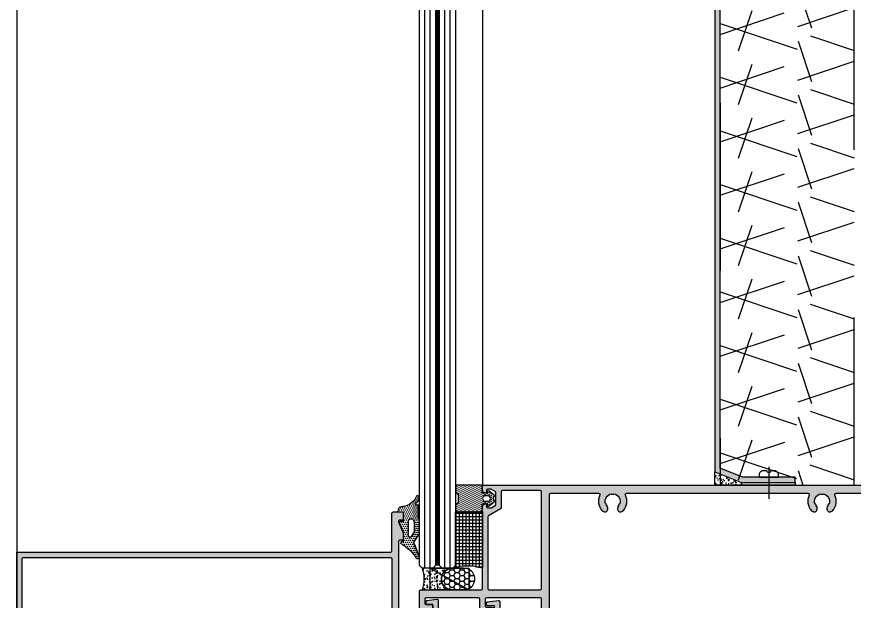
# Model space of a CAD drawing. Header units: millimetres. Extents: x 12351878 to 12381578, y 696206 to 738256.
# Drawn here: x 12356634.5 to 12356946.5, y 707195.2 to 707413.1 of the extents above; entities that cross this region are included whole.
import ezdxf

# ---------------------------------------------------------------- set-up
doc = ezdxf.new("R2010")
doc.units = ezdxf.units.MM
doc.header["$LTSCALE"] = 1000
doc.linetypes.add('CENTER2', pattern=[28.575000000000003, 19.05, -3.175, 3.175, -3.175])
doc.linetypes.add('HIDDEN', pattern=[0.125, 0.0625, -0.0625])
for name, color, linetype in [('ALUM', 1, 'Continuous'), ('DIM', 7, 'Continuous'), ('ELASTOMER', 6, 'Continuous'), ('ELASTOMER-V', 241, 'Continuous'), ('ELASTROMER-V', 241, 'Continuous'), ('EXTRUSION-V', 141, 'Continuous'), ('EXTRUSION1', 4, 'Continuous'), ('FASTENER', 191, 'Continuous'), ('GLASS', 1, 'Continuous'), ('GLASS-V', 11, 'Continuous'), ('INSUL', 8, 'HIDDEN'), ('SFC-ELASTOMER', 6, 'Continuous'), ('SFC-ELASTOMER-V', 241, 'Continuous'), ('SILICONE', 8, 'Continuous'), ('SILICONE-V', 9, 'Continuous'), ('SYMBOL', 7, 'Continuous'), ('型材断面填充', 254, 'Continuous'), ('铝板断面填充', 14, 'Continuous')]:
    doc.layers.add(name, color=color, linetype=linetype)

# ---------------------------------------------------------------- blocks, each defined once
blk = doc.blocks.new('20211008-LC04')
at = {"layer": '型材断面填充', "linetype": 'ByBlock'}
h = blk.add_hatch(color=256, dxfattribs=at)
edge = h.paths.add_edge_path(flags=16)
edge.add_line((139.7340438328574, 22.50000195260873), (139.7340438328574, -22.50000195260145))
edge.add_arc((139.2340438328574, -22.50000195260145), 0.5, -90, 0, ccw=False)
edge.add_line((139.2340438328574, -23.00000195260145), (2.5, -23.00000195260145))
edge.add_arc((2.5, -22.50000195260145), 0.5, 180, 270, ccw=False)
edge.add_line((2, -22.50000195260145), (2, 22.50000195260873))
edge.add_arc((2.5, 22.50000195260873), 0.5, 90, 180, ccw=False)
edge.add_line((2.5, 23.00000195260873), (139.2340438328574, 23.00000195260873))
edge.add_arc((139.2340438328574, 22.50000195260873), 0.5, 0, 90, ccw=False)
edge = h.paths.add_edge_path()
edge.add_line((143.6999999999425, 37.00000195266693), (142.7385164807092, 37.00000195255052))
edge.add_arc((142.7385164806874, 36.50000195257599), 0.4999999999745341, 89.99999999749872, 201.8014094837972)
edge.add_line((142.2742781352608, 36.31430661442937), (143.9785430072698, 32.05364443446524))
edge.add_arc((143.6999999999789, 31.94222723151688), 0.3000000000391237, 5.558376869885251e-09, 21.801409492028824, ccw=False)
edge.add_line((144.0000000000182, 31.94222723154598), (144.0000000000036, 29.79999695261722))
edge.add_arc((143.6999999999716, 29.79999695260267), 0.3000000000320142, -89.99999999444162, 2.7791884349426255e-09, ccw=False)
edge.add_line((143.7000000000007, 29.49999695257065), (142.7330229671097, 29.49999695262886))
edge.add_arc((142.7330229670806, 28.99999695261795), 0.5000000000109139, 89.99999999666495, 183.66193703806)
edge.add_line((142.2340438328574, 28.96806227523848), (142.2340438328574, 3.499999999934516))
edge.add_arc((142.7340438328574, 3.499999999934516), 0.5, 180, 270)
edge.add_line((142.7340438328574, 2.999999999934516), (154.9999999999964, 2.999999999938154))
edge.add_line((154.9999999999964, 2.999999999938154), (154.9999999999891, 5.499999999938154))
edge.add_line((154.9999999999891, 5.499999999938154), (152.799999999992, 5.499999999909051))
edge.add_arc((152.8000000000065, 5.799999999926513), 0.3000000000174623, 180, 269.99999999722075, ccw=False)
edge.add_line((152.4999999999891, 5.799999999926513), (152.4999999999891, 6.735424868817063))
edge.add_arc((152.7999999999847, 6.735424868824339), 0.2999999999956344, 97.18075578131072, 180.0000000013896, ccw=False)
edge.add_line((152.7624999999862, 7.033071891313739), (156.4374999999745, 7.496078370753821))
edge.add_arc((156.4999999999891, 6.999999999930878), 0.5000000000001641, 1.6675016922818031e-09, 97.18075578313659, ccw=False)
edge.add_line((156.9999999999891, 6.99999999994543), (156.9999999999964, 2.49999999994543))
edge.add_line((156.9999999999964, 2.49999999994543), (177.9999999999964, 2.499999999996362))
edge.add_line((177.9999999999964, 2.499999999996362), (177.9999999999891, 4.999999999996362))
edge.add_line((177.9999999999891, 4.999999999996362), (175.299999999992, 4.999999999996362))
edge.add_arc((175.2999999999847, 5.299999999991996), 0.2999999999956344, 180.0000000013896, 270.0000000013896, ccw=False)
edge.add_line((174.9999999999891, 5.29999999998472), (174.9999999999891, 6.231671842684591))
edge.add_arc((175.299999999992, 6.231671842702781), 0.3000000000029104, 96.37937020970242, 180.000000003474, ccw=False)
edge.add_line((175.2666666666519, 6.529814239704137), (179.4444446228626, 6.996904014962638))
edge.add_arc((179.4999999999745, 6.499999999996362), 0.5000000000156489, 8.33779267850332e-10, 96.37934963270061, ccw=False)
edge.add_line((179.9999999999891, 6.500000000003638), (179.9999999999964, 1.000000000003638))
edge.add_arc((179.0000000000036, 0.999999999996362), 0.999999999992724, -89.99999999958311, 4.16889633925166e-10, ccw=False)
edge.add_line((179.0000000000109, 3.637978807091713e-12), (142.7340438328429, 3.637978807091713e-12))
edge.add_arc((142.7340438328429, -0.499999999996362), 0.5, 90, 180)
edge.add_line((142.2340438328429, -0.499999999996362), (142.2340438328574, -28.9680622752312))
edge.add_arc((142.7330229670806, -28.99999695261067), 0.500000000009456, 176.33806296194, 270.0000000033351)
edge.add_line((142.7330229671097, -29.49999695262159), (143.7000000000007, -29.49999695256338))
edge.add_arc((143.6999999999716, -29.79999695259539), 0.3000000000320142, -2.7791884349426255e-09, 89.99999999444162, ccw=False)
edge.add_line((144.0000000000036, -29.79999695260994), (144.0000000000182, -31.94222723153871))
edge.add_arc((143.6999999999825, -31.94222723150961), 0.3000000000356522, 338.19859050771316, 359.99999999444157, ccw=False)
edge.add_line((143.9785430072698, -32.05364443445796), (142.2742781352608, -36.31430661442209))
edge.add_arc((142.7385164806874, -36.50000195256871), 0.499999999973781, 158.1985905162028, 270.0000000025013)
edge.add_line((142.7385164807092, -37.00000195254324), (143.6999999999425, -37.00000195265966))
edge.add_arc((143.6999999999935, -37.30000195265529), 0.2999999999956344, 1.2506518487498397e-08, 90.00000000972727, ccw=False)
edge.add_line((143.9999999999891, -37.30000195258981), (144.0000000000182, -39.70000195259854))
edge.add_arc((143.7000000000189, -39.70000195260218), 0.2999999999992724, -90.0000000006948, 6.947971087356564e-10, ccw=False)
edge.add_line((143.7000000000153, -40.00000195260145), (140.2340438328611, -40.00000195260145))
edge.add_arc((140.2340438328611, -39.50000195260145), 0.5, 180, 270, ccw=False)
edge.add_line((139.7340438328611, -39.50000195260145), (139.7340438328574, -25.50000195259054))
edge.add_arc((139.2340438328574, -25.50000195259054), 0.5, 0, 90)
edge.add_line((139.2340438328574, -25.00000195259054), (0, -25.00000195260145))
edge.add_line((0, -25.00000195260145), (0, 25.00000195260873))
edge.add_line((0, 25.00000195260873), (139.2340438328647, 25.00000195260873))
edge.add_arc((139.2340438328647, 25.50000195260873), 0.5, 270, 360)
edge.add_line((139.7340438328647, 25.50000195260873), (139.7340438328611, 39.50000195260145))
edge.add_arc((140.2340438328611, 39.50000195260145), 0.5, 90, 180, ccw=False)
edge.add_line((140.2340438328611, 40.00000195260145), (143.7000000000153, 40.00000195260873))
edge.add_arc((143.7000000000189, 39.70000195260945), 0.2999999999992724, -6.947971087356564e-10, 90.0000000006948, ccw=False)
edge.add_line((144.0000000000182, 39.70000195260582), (143.9999999999891, 37.30000195259709))
edge.add_arc((143.6999999999935, 37.30000195266257), 0.2999999999956344, 269.9999999902727, 359.99999998749354, ccw=False)
at = {"color": 0, "linetype": 'ByBlock'}
for points in [[(143.6999999999425, 37.00000195266693), (142.7385164807092, 37.00000195255052, 0.5305984520671995), (142.2742781352608, 36.31430661442937), (143.9785430072698, 32.05364443446524, -0.09541457240028152), (144.0000000000182, 31.94222723154598), (144.0000000000036, 29.79999695261722, -0.4142135623588879), (143.7000000000007, 29.49999695257065), (142.7330229671097, 29.49999695262886, 0.433059539110508), (142.2340438328574, 28.96806227523848), (142.2340438328574, 3.499999999934516, 0.414213562373095), (142.7340438328574, 2.999999999934516), (154.9999999999964, 2.999999999938154), (154.9999999999891, 5.499999999938154), (152.799999999992, 5.499999999909051, -0.4142135623588877), (152.4999999999891, 5.799999999926513), (152.4999999999891, 6.735424868817063, -0.3779644730168928), (152.7624999999862, 7.033071891313739), (156.4374999999745, 7.496078370753821, -0.4514162296451933), (156.9999999999891, 6.99999999994543), (156.9999999999964, 2.49999999994543), (177.9999999999964, 2.499999999996362), (177.9999999999891, 4.999999999996362), (175.299999999992, 4.999999999996362, -0.4142135623730949), (174.9999999999891, 5.29999999998472), (174.9999999999891, 6.231671842684591, -0.3819660112611774), (175.2666666666519, 6.529814239704137), (179.4444446228626, 6.996904014962638, -0.4472134877612622), (179.9999999999891, 6.500000000003638), (179.9999999999964, 1.000000000003638, -0.414213562373095), (179.0000000000109, 3.637978807091713e-12), (142.7340438328429, 3.637978807091713e-12, 0.4142135623735267), (142.2340438328429, -0.499999999996362), (142.2340438328574, -28.9680622752312, 0.4330595391105082), (142.7330229671097, -29.49999695262159), (143.7000000000007, -29.49999695256338, -0.4142135623588882), (144.0000000000036, -29.79999695260994), (144.0000000000182, -31.94222723153871, -0.09541457240141751), (143.9785430072698, -32.05364443445796), (142.2742781352608, -36.31430661442209, 0.5305984520671994), (142.7385164807092, -37.00000195254324), (143.6999999999425, -37.00000195265966, -0.4142135623588878), (143.9999999999891, -37.30000195258981), (144.0000000000182, -39.70000195259854, -0.4142135623801987), (143.7000000000153, -40.00000195260145), (140.2340438328611, -40.00000195260145, -0.4142135623729884), (139.7340438328611, -39.50000195260145), (139.7340438328574, -25.50000195259054, 0.4142135623730185), (139.2340438328574, -25.00000195259054), (0, -25.00000195260145), (0, 25.00000195260873), (139.2340438328647, 25.00000195260873, 0.4142135623732072), (139.7340438328647, 25.50000195260873), (139.7340438328611, 39.50000195260145, -0.4142135623726644), (140.2340438328611, 40.00000195260145), (143.7000000000153, 40.00000195260873, -0.4142135623801985), (144.0000000000182, 39.70000195260582), (143.9999999999891, 37.30000195259709, -0.4142135623588879)], [(139.7340438328574, 22.50000195260873), (139.7340438328574, -22.50000195260145, -0.414213562373095), (139.2340438328574, -23.00000195260145), (2.5, -23.00000195260145, -0.414213562373095), (2, -22.50000195260145), (2, 22.50000195260873, -0.414213562373095), (2.5, 23.00000195260873), (139.2340438328574, 23.00000195260873, -0.414213562373095)]]:
    blk.add_lwpolyline(points, format="xyb", close=True, dxfattribs=at)
blk = doc.blocks.new('*U52')
at = {"linetype": 'CENTER2', "ltscale": 0.5}
blk.add_line((0, 5.682552812322683), (0, -12.18191840410441), dxfattribs=at)
at = {"color": 0, "linetype": 'ByBlock'}
blk.add_lwpolyline([(-0.6749999999992724, 2.506874680595502), (-1.174999999999272, 3.599999999998545), (-2.999999999998181, 3.600000000002183, 0.4142135623730951), (-5.399999999999636, 1.200000000000728), (-5.399999999999636, 0), (5.399999999999636, 0), (5.400000000001455, 1.19999999999709, 0.4142135623730951), (3.000000000001819, 3.599999999998545), (1.174999999999272, 3.599999999998545), (0.6749999999992724, 2.506874680595502)], format="xyb", close=True, dxfattribs=at)
blk = doc.blocks.new('*U62')
at = {"layer": 'INSUL'}
h = blk.add_hatch(dxfattribs=at)
h.set_pattern_fill('钻石形', color=256, scale=2.5, style=0, pattern_type=2)
h.set_pattern_definition([(161.57, (-389.9999927866011, 4.500000000016411), (-20.00140612595636, -0.0017275865377142), [-142.3, 15.8]), (18.43, (-394.9999927866011, 4.500000000016411), (-20.00140612595636, 0.0017275865377164), [-142.3, 15.8]), (108.43, (-389.9999927866011, 4.500000000016411), (9.996384096633898, -50.00437910815975), [47.42499999999998, -110.675]), (71.57, (-394.9999927866011, 4.500000000016411), (9.996384096633903, 50.00437910815975), [47.42499999999999, -110.675])])
h.paths.add_polyline_path([(-392.4999927866011, 2.00000000001641), (0, 2.000000000014551), (0, 52.00000000001454), (-392.4999927866011, 52.00000000001641)])
at = {"layer": 'SILICONE'}
h = blk.add_hatch(dxfattribs=at)
h.set_pattern_fill('AR-SAND', color=256, angle=360, style=0)
h.set_pattern_definition([(37.50000000000001, (-97272.62875093194, -18845.211353078), (-0.0629933581096077, 1.926823769013158), [0, -1.52, 0, -1.7, 0, -1.625]), (7.499999999999977, (-97272.62875093194, -18845.211353078), (1.769776705267727, 2.822146065229739), [0, -0.82, 0, -1.37, 0, -0.525]), (327.5, (-97273.85875093189, -18845.211353078), (3.114141861751495, 0.0056590535369642), [0, -0.5, 0, -1.8, 0, -2.35]), (317.5, (-97273.85875093189, -18845.211353078), (3.006126604572293, 0.8776755649342485), [0, -0.2499999999999994, 0, -1.179999999999995, 0, -1.349999999999995])])
h.paths.add_polyline_path([(-5, 0), (-1, 10), (0, 10), (0, 0)])
at = {"layer": 'ALUM', "linetype": 'ByBlock'}
blk.add_lwpolyline([(-392.4999927866011, -1.269249032229228e-11), (-5, -1.45519e-11), (-1, 10), (-1, 30), (-3, 30), (-3, 10.3851648071286), (-6.35406592284562, 1.999999999985448), (-392.4999927866011, 1.999999999987307)], dxfattribs=at)
at = {"layer": 'ELASTROMER-V', "linetype": 'HIDDEN'}
blk.add_lwpolyline([(0, 29.99999106871837), (0, 9.999991068718373), (-1, 9.999991068718373), (-1, 29.99999106871837)], close=True, dxfattribs=at)
at = {"layer": 'INSUL'}
blk.add_lwpolyline([(-392.4999927866011, 2.00000000001641), (0, 2.000000000014551), (0, 52.00000000001454), (-392.4999927866011, 52.00000000001641)], close=True, dxfattribs=at)
at = {"layer": 'SILICONE'}
blk.add_lwpolyline([(-5, 0), (-1, 10), (0, 10), (0, 0)], close=True, dxfattribs=at)
at = {"layer": 'FASTENER', "xscale": 0.6666666666666666, "yscale": 0.6666666666666666, "zscale": 0.6666666666666666, "rotation": 90.00000000000004}
blk.add_blockref('*U52', (-3, 20.19258240355703), dxfattribs=at)
blk = doc.blocks.new('1902-190121-05')
at = {"layer": 'SFC-ELASTOMER-V'}
h = blk.add_hatch(dxfattribs=at)
h.set_pattern_fill('DOTS', color=256, scale=12, style=0)
h.set_pattern_definition([(0, (-98970.10255684076, 48449.73687001361), (0.375, 0.75), [0, -0.75])])
edge = h.paths.add_edge_path(flags=16)
edge.add_arc((2.999999999985448, 3.791658648551673), 1.000000000015246, 340.0515564116253, 360.0000000004169)
edge.add_line((4, 3.791658648558951), (4, 7.216346523804531))
edge.add_arc((3, 7.216346523804531), 1, 0, 32.51252295697732)
edge.add_line((3.843273989798035, 7.753830456713329), (2.921636994899017, 9.199813226143304))
edge.add_arc((2.5, 8.931071259692542), 0.4999999999992967, 32.51252295662578, 180)
edge.add_line((2, 8.931071259692542), (2, 3.445267455579597))
edge.add_arc((2.945267455579596, 3.445267455586872), 0.9452674555795963, 180.0000000004409, 344.0436198039462)
edge.add_arc((7.699999999938881, 2.085786437615751), 3.999999999945567, 160.0515564106914, 164.0436198036153, ccw=False)
edge = h.paths.add_edge_path()
edge.add_line((5.700274632123183, -2.5), (5.200274632123182, -2.5))
edge.add_arc((5.200274632123182, -3), 0.5, 90, 226.5750977282379)
edge.add_line((4.856573014825698, -3.363137987907975), (5.062209703814004, -3.557768307342484))
edge.add_arc((2.810392732513719, -5.996731531093245), 3.319521242445166, 16.082535006494084, 47.284695968269205, ccw=False)
edge.add_line((6, -5.077151867197244), (6, -5.527873661361808))
edge.add_arc((5.410320230555952, -5.495178773468069), 0.5905854605270673, 194.2601061977674, 356.8264757791229, ccw=False)
edge.add_arc((1.382684606796829, -6.820965289363812), 3.651283331540185, 18.86014357712771, 46.15869214434805)
edge.add_line((3.911794761312193, -4.18743689697294), (2.694840154203119, -3.144319681021444))
edge.add_arc((6.849778326155501, 3.942639481640071), 8.215138549408584, 234.2773992741729, 239.61778233818382, ccw=False)
edge.add_line((2.053275226047844, -2.726847709789581), (0.4342153403558768, -2.061742001620586))
edge.add_arc((-1.814379726623883, -11.80565395856683), 9.999999999998288, 77.00538320812723, 85.15038797391819)
edge.add_arc((-0.8844323758821699, -0.8450336328387493), 0.9999999999970132, 188.5307656098657, 265.15038797390406, ccw=False)
edge.add_line((-1.873368728745844, -0.9933740857668452), (-2.022374841617419, 0))
edge.add_line((-2.022374841617419, 0), (0, 0))
edge.add_line((0, 0), (0, 3.5))
edge.add_line((0, 3.5), (-1, 3.5))
edge.add_arc((-1, 4), 0.5, 157.3801350519596, 270, ccw=False)
edge.add_line((-1.461538461531745, 4.192307692304892), (0, 7.5))
edge.add_line((0, 7.5), (0, 11))
edge.add_line((0, 11), (-0.5, 11))
edge.add_arc((-0.5, 11.5), 0.5, 143.130102353489, 270, ccw=False)
edge.add_arc((-8.48604476766195, 25.71938799749478), 15.85236378089338, 298.5903152219879, 327.3087335570696)
edge.add_arc((5.275992096416302, 16.88727938233205), 0.5000000004721561, 89.99999989828092, 147.308733456111, ccw=False)
edge.add_line((5.275992097303967, 17.38727938281227), (5.5, 17.38727938281227))
edge.add_arc((5.5, 16.88727938281227), 0.5, 0, 90, ccw=False)
edge.add_line((6, 16.88727938281227), (6, 16.57181067422061))
edge.add_arc((5.499999999985448, 16.57181067423517), 0.500000000014552, 337.765229581395, 359.9999999983325, ccw=False)
edge.add_line((5.962820559259852, 16.3826093795069), (4.010239718350931, 11.60624377280328))
edge.add_arc((4.473060277596232, 11.41704247808229), 0.4999999999842318, 157.7652295809047, 212.5125229568189)
edge.add_line((4.051423282711767, 11.14830051163881), (5.921636994899018, 8.214068468187177))
edge.add_arc((5.5, 7.945326501729141), 0.5000000000032073, -8.33779267850332e-10, 32.51252295732888, ccw=False)
edge.add_line((6, 7.945326501721864), (6, 2.985786437631758))
edge.add_arc((5.5, 2.985786437639034), 0.5, 323.13010235348895, 359.9999999991662, ccw=False)
edge.add_arc((6.700000000011643, 2.08578643763758), 1.000000000013095, 143.1301023548229, 180.0000000004169)
edge.add_line((5.699999999997088, 2.085786437630304), (5.699999999997088, -2.499999999992724))
at = {"color": 0, "linetype": 'ByBlock'}
blk.add_lwpolyline([(5.700274632123183, -2.5), (5.200274632123182, -2.5, 0.6781657042072787), (4.856573014825698, -3.363137987907975), (5.062209703814004, -3.557768307342484, -0.1369925665543304), (6, -5.077151867197244), (6, -5.527873661361808, -0.8583636528139141), (4.837932198410272, -5.640654293129045), (4.837932198410272, -5.640654293129045, 0.1196789164036482), (3.911794761312193, -4.18743689697294), (2.694840154203119, -3.144319681021444, -0.023306035294527), (2.053275226047844, -2.726847709789581), (0.434215340355877, -2.061742001620586, 0.0355542577770579), (-0.9689730441314168, -1.841453662447746, -0.3473545955404444), (-1.873368728745844, -0.9933740857668452), (-2.022374841617419, 0), (0, 0), (0, 3.5), (-1, 3.5, -0.5351837584879964), (-1.461538461531745, 4.192307692304892), (0, 7.5), (0, 11), (-0.5, 11, -0.6180339887539168), (-0.8999999999941792, 11.80000000000291, 0.125967746607834), (4.855195536176325, 17.15733540496876, -0.2554021300214613), (5.275992097303967, 17.38727938281227), (5.5, 17.38727938281227, -0.4142135623730951), (6, 16.88727938281227), (6, 16.57181067422061, -0.0973230273531179), (5.962820559259852, 16.3826093795069), (4.010239718350931, 11.60624377280328, 0.2435300941548702), (4.051423282711767, 11.14830051163881), (5.921636994899018, 8.214068468187177, -0.1428220295938806), (6, 7.945326501721864), (6, 2.985786437631758, -0.1622776601676325), (5.899999999994179, 2.685786437636124, 0.1622776601672591), (5.699999999997088, 2.085786437630304), (5.699999999997088, -2.499999999992724)], format="xyb", dxfattribs=at)
blk.add_lwpolyline([(3.940000000002328, 3.450484206368855, 0.0872619888188986), (4, 3.791658648558951), (4, 7.216346523804531, 0.1428220295893762), (3.843273989798035, 7.753830456713329), (2.921636994899017, 9.199813226143304, 0.7500537688432675), (2, 8.931071259692542), (2, 3.445267455579596, 0.8696209430341955), (3.854114949586802, 3.185408272176573, -0.0174204244168828)], format="xyb", close=True, dxfattribs=at)
blk = doc.blocks.new('*U44')
at = {"layer": 'ELASTOMER-V', "linetype": 'ByBlock'}
h = blk.add_hatch(dxfattribs=at)
h.set_pattern_fill('DOTS', color=256, scale=12, style=0)
h.set_pattern_definition([(0, (0, -2.000019868988602), (0.375, 0.75), [0, -0.75])])
edge = h.paths.add_edge_path()
edge.add_arc((0.9997912681061507, -14.81267845198454), 1.000052182993386, 0, 90)
edge.add_line((0.9997912681061507, -13.81262626899115), (-1.000313097880621, -13.81262626899115))
edge.add_arc((-1.000313097880621, -14.81267845198454), 1.000052182993386, 90, 180)
edge.add_line((-2.000365280874007, -14.81267845198454), (-5.000000000073101, -14.81267845198454))
edge.add_line((-5.000000000073101, -14.81267845198454), (-5.000000000076739, -4.812658582995937))
edge.add_line((-5.000000000076739, -4.812658582995937), (-2, -4.812658582995937))
edge.add_line((-2, -4.812658582995937), (-2, -3.11250000000291))
edge.add_line((-2, -3.11250000000291), (-2.350000000002183, -3.11250000000291))
edge.add_arc((-2.34999999999976, -2.612500000001841), 0.5000000000010694, 140.4654215854086, 269.9999999997224, ccw=False)
edge.add_line((-2.735620282557647, -2.294228107304662), (-1.24998938407748, -0.4942281073055028))
edge.add_arc((-0.8643691015187139, -0.8125000000001112), 0.5000000000001112, 90.00000000000051, 140.4654215857, ccw=False)
edge.add_line((-0.8643691015187187, -0.3125), (-0.75, -0.3124999999999998))
edge.add_arc((3.469446951953618e-17, 4.440892098500626e-16), 0.8125000000000001, 202.6198649480404, 337.3801350519596)
edge.add_line((0.75, -0.3125), (0.8643691015150807, -0.3125))
edge.add_arc((0.8643691015150929, -0.8124999999999791), 0.4999999999999791, 39.53457841442798, 90.00000000000142, ccw=False)
edge.add_line((1.249989384073046, -0.4942281073045933), (2.735620282560603, -2.294228107304662))
edge.add_arc((2.349999999999038, -2.612500000000107), 0.500000000002803, -90.00000000013472, 39.534578414169914, ccw=False)
edge.add_line((2.349999999997863, -3.11250000000291), (1.999999999999318, -3.11250000000291))
edge.add_line((1.999999999999318, -3.11250000000291), (1.999999999999318, -4.812658582995937))
edge.add_line((1.999999999999318, -4.812658582995937), (5.000000000079694, -4.812658582995937))
edge.add_line((5.000000000079694, -4.812658582995937), (5.000000000079694, -14.81267845198454))
edge.add_line((5.000000000079694, -14.81267845198454), (1.999843451099537, -14.81267845198454))
edge = h.paths.add_edge_path(flags=16)
edge.add_line((0.9999999999996589, -2.8125), (0.9999999999996589, -3.8125))
edge.add_arc((-3.410605131648481e-13, -3.8125), 1, -180, 0, ccw=False)
edge.add_line((-1.000000000000341, -3.8125), (-1.000000000000341, -2.8125))
edge.add_arc((-3.410605131648481e-13, -2.8125), 1, 0, 180, ccw=False)
at = {"color": 0, "linetype": 'ByBlock'}
for points in [[(1.999843451099537, -14.81267845198454, 0.414213562373095), (0.9997912681061507, -13.81262626899115), (-1.000313097880621, -13.81262626899115, 0.414213562373095), (-2.000365280874007, -14.81267845198454), (-5.000000000073101, -14.81267845198454), (-5.000000000076739, -4.812658582995937), (-2, -4.812658582995937), (-2, -3.11250000000291), (-2.350000000002183, -3.11250000000291, -0.634218949713358), (-2.735620282557647, -2.294228107304662), (-1.24998938407748, -0.4942281073055027, -0.2238262200734478), (-0.8643691015187187, -0.3125), (-0.75, -0.3124999999999998, 0.6666666666666664), (0.75, -0.3125), (0.8643691015150807, -0.3125, -0.2238262200728703), (1.249989384073046, -0.4942281073045933), (2.735620282560603, -2.294228107304662, -0.6342189497133012), (2.349999999997863, -3.11250000000291), (1.999999999999318, -3.11250000000291), (1.999999999999318, -4.812658582995937), (5.000000000079694, -4.812658582995937), (5.000000000079694, -14.81267845198454)], [(0.9999999999996589, -2.8125), (0.9999999999996589, -3.8125, -0.9999999999999998), (-1.000000000000341, -3.8125), (-1.000000000000341, -2.8125, -0.9999999999999998)]]:
    blk.add_lwpolyline(points, format="xyb", close=True, dxfattribs=at)
blk = doc.blocks.new('*U57')
at = {"layer": 'GLASS'}
for points in [[(426.0000033856963, 11.4999999894787), (1.000000000007276, 11.5), (7.275957614183426e-12, 10.5), (0, 6.5), (0.999999999996362, 5.5), (426.0000033856854, 5.499999989471426)], [(426.0000033856963, 3.999999989478702), (1.000000000007276, 4), (7.275957614183426e-12, 3), (0, -1), (0.999999999996362, -2), (426.0000033856854, -2.000000010528574)]]:
    blk.add_lwpolyline(points, dxfattribs=at)
at = {"layer": 'GLASS-V'}
for p, q in [((3.637978807091713e-12, 9.5), (426.0000033856927, 9.499999989471425)), ((0, 7.5), (426.0000033856854, 7.499999989471426)), ((3.637978807091713e-12, 2), (426.0000033856927, 1.999999989471425)), ((0, 0), (426.0000033856854, -1.052857453697144e-08))]:
    blk.add_line(p, q, dxfattribs=at)
at = {"layer": 'GLASS-V', "linetype": 'HIDDEN', "const_width": 1.499999999999999}
blk.add_lwpolyline([(1.000000000003638, 4.75), (426.0000033856963, 4.750171038314611)], dxfattribs=at)
blk = doc.blocks.new('20211011-LC12')
at = {"layer": '型材断面填充', "linetype": 'ByBlock'}
h = blk.add_hatch(color=256, dxfattribs=at)
edge = h.paths.add_edge_path(flags=16)
edge.add_arc((44.99995046646291, 47.49991090742333), 0.5, 0, 90)
edge.add_line((44.99995046646291, 47.99991090742333), (30.99997148096008, 47.99991090742697))
edge.add_arc((30.99997148096008, 47.49991090742697), 0.5, 90, 180)
edge.add_line((30.49997148096008, 47.49991090742697), (30.49997148096008, 41.62942495593961))
edge.add_arc((29.99997148096001, 41.62942495593948), 0.5000000000000746, -60.25511870231918, 1.4722445484949276e-11, ccw=False)
edge.add_line((30.24804095014406, 41.19530338488039), (25.75187692749023, 38.62606680043245))
edge.add_arc((25.99994639667428, 38.19194522937336), 0.5000000000000722, 119.7448812976808, 180.0000000000147)
edge.add_line((25.4999463966742, 38.19194522937323), (25.4999463966742, 11.49991367585972))
edge.add_arc((25.9999463966742, 11.49991367585972), 0.5, 180, 270)
edge.add_line((25.9999463966742, 10.99991367585972), (44.99995046646291, 10.99991367585608))
edge.add_arc((44.99995046646291, 11.49991367585608), 0.5, 270, 360)
edge.add_line((45.49995046646291, 11.49991367585608), (45.49995046646291, 47.49991090742333))
edge = h.paths.add_edge_path(flags=16)
edge.add_arc((149.9999677274575, 43.99991090404912), 5.299999999982185, 154.4667710054802, 222.0225913319794)
edge.add_arc((146.9912999442908, 41.28874544056831), 1.250000000002372, 222.0225913320076, 330.0000000004409)
edge.add_arc((146.991299944308, 41.28874544058336), 1.249999999995031, 329.9999999994492, 402.0225913369761)
edge.add_arc((149.9999677272222, 43.99991090431489), 2.799999999964994, 218.5196242606471, 222.022591337007, ccw=False)
edge.add_line((147.8092620219977, 42.25611948533697), (147.9266212562216, 42.34953688277528))
edge.add_arc((149.999967727414, 43.99991090412306), 2.649999999989757, 201.4803757469475, 218.5196242551437, ccw=False)
edge.add_line((147.5340286636201, 43.02952719980749), (147.3944472071889, 42.97459982031796))
edge.add_arc((149.9999677274535, 43.99991090408348), 2.80000000000218, 98.51962425415968, 201.4803757459716, ccw=False)
edge.add_line((149.5851529126376, 46.76901340659606), (149.6073751348558, 46.62066862966822))
edge.add_arc((149.9999677274518, 43.99991090408002), 2.649999999998381, 81.48037574577779, 98.51962425422221, ccw=False)
edge.add_line((150.3925603200478, 46.62066862966822), (150.414782542266, 46.76901340658151))
edge.add_arc((149.9999677274758, 43.99991090408665), 2.799999999980847, -21.480375745893127, 81.48037574630712, ccw=False)
edge.add_line((152.605488247722, 42.97459982033251), (152.4659067912726, 43.02952719981113))
edge.add_arc((149.9999677274848, 43.99991090407001), 2.649999999963366, 321.4803757458682, 338.51962425414524, ccw=False)
edge.add_line((152.0733141986857, 42.34953688277528), (152.1906734329095, 42.25611948533697))
edge.add_arc((149.9999677274761, 43.99991090407291), 2.7999999999778, 317.9774086670887, 321.4803757458903, ccw=False)
edge.add_arc((153.0086355105848, 41.28874544055471), 1.2499999999839, 137.9774086670813, 209.9999999993286)
edge.add_arc((153.0086355105922, 41.28874544059364), 1.250000000009841, 210.0000000007027, 317.9774086799817)
edge.add_arc((149.9999677273191, 43.99991090303279), 5.299999999371392, 317.9774086799838, 385.533228998954)
edge.add_arc((155.2335133676093, 46.49991090777562), 0.5000000000005931, 89.99999999995771, 205.5332289990933, ccw=False)
edge.add_line((155.2335133676097, 46.99991090777621), (196.4999677271699, 46.99991090777621))
edge.add_arc((196.4999677271699, 46.49991090777621), 0.5, 0, 90, ccw=False)
edge.add_line((196.9999677271699, 46.49991090777621), (196.9999677271699, -46.50008909222379))
edge.add_arc((196.4999677271699, -46.50008909222379), 0.5, -90, 0, ccw=False)
edge.add_line((196.4999677271699, -47.00008909222379), (155.2335133676133, -47.00008909222379))
edge.add_arc((155.2335133676145, -46.50008909222562), 0.4999999999981668, 154.4667710009284, 269.9999999998665, ccw=False)
edge.add_arc((149.9999677273338, -44.00008908745983), 5.299999999375096, 334.4667710007754, 402.0225913199459)
edge.add_arc((153.0086355106098, -41.2889236250227), 1.250000000012796, 42.0225913198766, 149.9999999990069)
edge.add_arc((153.0086355106102, -41.28892362497651), 1.249999999990001, 150.000000000849, 222.0225913322366)
edge.add_arc((149.9999677274278, -44.00008908850176), 2.800000000031143, 38.51962425341719, 42.02259133231382, ccw=False)
edge.add_line((152.1906734329241, -42.25629766975908), (152.0733141987039, -42.34971506719739))
edge.add_arc((149.9999677274898, -44.00008908849453), 2.64999999997516, 21.48037574572578, 38.5196242539954, ccw=False)
edge.add_line((152.4659067912908, -43.02970538423688), (152.6054882477438, -42.97477800475463))
edge.add_arc((149.9999677274895, -44.00008908850669), 2.799999999987707, -81.48037574615881, 21.480375745792287, ccw=False)
edge.add_line((150.4147825422879, -46.76919159100726), (150.392560320066, -46.62084681409397))
edge.add_arc((149.99996772747, -44.00008908851306), 2.649999999991179, 261.4803757457545, 278.51962425424557, ccw=False)
edge.add_line((149.607375134874, -46.62084681409397), (149.5851529126594, -46.76919159102181))
edge.add_arc((149.9999677274713, -44.00008908850853), 2.800000000002273, 158.5196242542045, 261.48037574592416, ccw=False)
edge.add_line((147.3944472072035, -42.97477800475099), (147.5340286636383, -43.02970538423324))
edge.add_arc((149.9999677274603, -44.00008908856505), 2.650000000021864, 141.48037574496, 158.5196242529483, ccw=False)
edge.add_line((147.9266212562397, -42.34971506720103), (147.8092620220159, -42.25629766976272))
edge.add_arc((149.9999677272715, -44.00008908887715), 2.800000000074363, 137.9774086613496, 141.4803757375639, ccw=False)
edge.add_arc((146.9912999443257, -41.28892362501345), 1.249999999997598, 317.9774086631735, 390.0000000007128)
edge.add_arc((146.99129994431, -41.2889236249865), 1.249999999997777, 29.99999999928112, 137.977408668044)
edge.add_arc((149.9999677274575, -44.00008908847506), 5.299999999968509, 137.9774086678316, 205.5332289948497)
edge.add_arc((144.7664220870027, -46.50008909283886), 0.4999999993885642, -90.00000000040058, 25.533228995279387, ccw=False)
edge.add_line((144.7664220869992, -47.00008909222743), (77.23351281481882, -47.00008909222379))
edge.add_arc((77.23351281482269, -46.50008909222416), 0.4999999999996305, 154.466771019674, 269.9999999995571, ccw=False)
edge.add_arc((71.99996717372757, -44.00008908917734), 5.2999999993676, 334.4667710195702, 402.0225913200246)
edge.add_arc((75.00863495699468, -41.28892362674407), 1.250000000014449, 42.02259132006964, 149.9999999990196)
edge.add_arc((75.00863495699342, -41.28892362669682), 1.249999999989737, 150.000000000866, 222.0225913327244)
edge.add_arc((71.99996717384312, -44.00008909023255), 2.800000000014636, 38.51962425404338, 42.02259133269388, ccw=False)
edge.add_line((74.19067287930739, -42.2562976714762), (74.07331364508718, -42.34971506891816))
edge.add_arc((71.99996717388355, -44.00008909021446), 2.64999999996647, 21.48037574586499, 38.51962425412188, ccw=False)
edge.add_line((74.46590623767406, -43.029705385954), (74.60548769412708, -42.97477800647539))
edge.add_arc((71.99996717388368, -44.0000890902311), 2.799999999978886, -81.4803757463576, 21.48037574594349, ccw=False)
edge.add_line((72.41478198867117, -46.76919159272438), (72.3925597664529, -46.62084681581109))
edge.add_arc((71.99996717385511, -44.00008909021927), 2.650000000002241, 261.4803757457505, 278.5196242542495, ccw=False)
edge.add_line((71.60737458125732, -46.62084681581109), (71.5851523590427, -46.76919159273893))
edge.add_arc((71.9999671738546, -44.00008909022566), 2.800000000002273, 158.5196242542045, 261.48037574592416, ccw=False)
edge.add_line((69.39444665358678, -42.97477800646811), (69.53402811002161, -43.02970538595036))
edge.add_arc((71.99996717384359, -44.00008909028218), 2.650000000021877, 141.4803757449602, 158.5196242529484, ccw=False)
edge.add_line((69.92662070262304, -42.34971506891816), (69.8092614683992, -42.25629767147984))
edge.add_arc((71.99996717365867, -44.00008909059759), 2.800000000079483, 137.9774086613528, 141.4803757375606, ccw=False)
edge.add_arc((68.99129939071263, -41.28892362673096), 1.24999999999467, 317.9774086630762, 390.0000000008104)
edge.add_arc((68.99129939069567, -41.28892362671115), 1.24999999999945, 29.99999999963546, 137.9774086678739)
edge.add_arc((71.99996717385162, -44.00008909019281), 5.29999999997183, 137.9774086679079, 205.5332289760399)
edge.add_arc((66.76642153256614, -46.50008909283731), 0.4999999993937493, -89.99999999983072, 25.533228975857583, ccw=False)
edge.add_line((66.76642153256762, -47.00008909223106), (53.99997437780257, -47.00008909222379))
edge.add_arc((53.99997437780257, -46.50008909222379), 0.5, 180, 270, ccw=False)
edge.add_line((53.49997437780257, -46.50008909222379), (53.49997437780257, -41.0492827536109))
edge.add_arc((52.99997437780272, -41.04928275361116), 0.4999999999998508, 3.012621394283142e-11, 60.2551187032944)
edge.add_line((53.24804384697927, -40.61516118254804), (48.75187982433636, -38.04592459819105))
edge.add_arc((48.99994929351042, -37.61180302713355), 0.4999999999937293, 179.9999999998022, 240.2551187032219, ccw=False)
edge.add_line((48.49994929351669, -37.61180302713183), (48.49994929351669, -21.42003070778082))
edge.add_line((48.49994929351669, -21.42003070778082), (51.49994818768027, -19.42003353000109))
edge.add_line((51.49994818768027, -19.42003353000109), (51.49995242101431, -10.58014171368632))
edge.add_line((51.49995242101431, -10.58014171368632), (48.49994929351669, -8.580141713686317))
edge.add_line((48.49994929351669, -8.580141713686317), (48.49994929351305, 46.49991090777621))
edge.add_arc((48.99994929351305, 46.49991090777621), 0.5, 90, 180, ccw=False)
edge.add_line((48.99994929351305, 46.99991090777621), (66.76642153254579, 46.99991090777621))
edge.add_arc((66.76642153254585, 46.49991090838004), 0.4999999993961737, -25.53322897587941, 90.00000000000648, ccw=False)
edge.add_arc((71.99996717384073, 43.99991090573047), 5.29999999998008, 154.4667710239566, 222.0225913319557)
edge.add_arc((68.99129939067411, 41.28874544225269), 1.250000000002382, 222.0225913320071, 330.0000000004406)
edge.add_arc((68.99129939069093, 41.2887454422677), 1.249999999995329, 329.9999999994593, 402.0225913369661)
edge.add_arc((71.99996717361542, 43.9999109060077), 2.799999999978036, 218.5196242606551, 222.0225913369986, ccw=False)
edge.add_line((69.80926146838101, 42.25611948702135), (69.92662070260485, 42.34953688445967))
edge.add_arc((71.99996717379726, 43.99991090580745), 2.649999999989746, 201.4803757469476, 218.5196242551439, ccw=False)
edge.add_line((69.53402811000342, 43.02952720149187), (69.39444665357223, 42.97459982200235))
edge.add_arc((71.99996717383682, 43.99991090576786), 2.800000000002193, 98.51962425416002, 201.4803757459715, ccw=False)
edge.add_line((71.58515235902087, 46.76901340828044), (71.60737458123913, 46.6206686313526))
edge.add_arc((71.9999671738351, 43.99991090576441), 2.649999999998381, 81.48037574577779, 98.51962425422221, ccw=False)
edge.add_line((72.39255976643108, 46.6206686313526), (72.41478198864934, 46.76901340826589))
edge.add_arc((71.99996717385912, 43.99991090577103), 2.799999999980847, -21.480375745893127, 81.48037574630712, ccw=False)
edge.add_line((74.60548769410525, 42.9745998220169), (74.46590623765587, 43.02952720149551))
edge.add_arc((71.99996717387123, 43.99991090575257), 2.649999999959764, 321.4803757458565, 338.51962425415684, ccw=False)
edge.add_line((74.07331364506899, 42.34953688445967), (74.19067287929283, 42.25611948702135))
edge.add_arc((71.9999671738591, 43.99991090575755), 2.799999999978197, 317.9774086670888, 321.4803757458899, ccw=False)
edge.add_arc((75.00863495696483, 41.28874544223943), 1.249999999981275, 137.9774086669939, 209.9999999994161)
edge.add_arc((75.00863495697662, 41.28874544228518), 1.25000000001437, 210.0000000009619, 317.9774086801752)
edge.add_arc((71.99996717370281, 43.99991090471644), 5.29999999937113, 317.9774086800978, 385.5332289805276)
edge.add_arc((77.23351281479559, 46.49991090777398), 0.4999999999985966, 89.99999999983879, 205.5332289805141, ccw=False)
edge.add_line((77.233512814797, 46.99991090777257), (144.7664220869701, 46.99991090778349))
edge.add_arc((144.7664220869692, 46.49991090838878), 0.49999999939471, -25.53322899462478, 89.99999999989899, ccw=False)
edge = h.paths.add_edge_path()
edge.add_arc((46.49994929364766, -48.00008909233657), 1, 89.99999999583122, 180, ccw=False)
edge.add_line((46.49994929372042, -47.00008909233657), (46.69997437796701, -47.00008909235112))
edge.add_arc((46.69997437794882, -47.30008909233584), 0.2999999999847205, 6.947971087356564e-10, 89.99999999652601, ccw=False)
edge.add_line((46.99997437793354, -47.3000890923322), (46.99997437793354, -48.00008909235839))
edge.add_arc((47.49997437792626, -48.00008909235112), 0.499999999992724, 180.0000000008338, 270.0000000008338)
edge.add_line((47.49997437793354, -48.50008909234384), (48.61719215938865, -48.50008909234384))
edge.add_arc((48.61719215938988, -48.00008909235079), 0.4999999999930509, 269.9999999998591, 299.7448812970081)
edge.add_line((48.86526162856535, -48.4342106634067), (50.24804384711024, -47.64404939566521))
edge.add_arc((49.99997437792939, -47.20992782459959), 0.5000000000041475, 299.7448812969915, 360.000000000101)
edge.add_line((50.49997437793354, -47.20992782459871), (50.49997437793354, -42.79025036010353))
edge.add_arc((49.99997437794116, -42.79025036010413), 0.4999999999923759, 6.920886986970144e-11, 60.25511870235114)
edge.add_line((50.24804384712115, -42.35612878905158), (48.86526162856899, -41.56596752128462))
edge.add_arc((48.61719215938529, -42.00008909234391), 0.5000000000000704, 60.25511870236548, 90.00000000003176)
edge.add_line((48.61719215938501, -41.50008909234384), (47.49997437793354, -41.50008909235839))
edge.add_arc((47.49997437793354, -42.00008909235839), 0.5, 90, 180)
edge.add_line((46.99997437793354, -42.00008909235839), (46.99997437792626, -42.70008909237731))
edge.add_arc((46.69997437794154, -42.70008909238095), 0.2999999999847205, -90.00000000347399, 6.947971087356564e-10, ccw=False)
edge.add_line((46.69997437792335, -43.00008909236567), (46.49994929357854, -43.00008909235112))
edge.add_arc((46.49994929365116, -42.00008909235098), 1.000000000000135, 180.0000423203751, 269.99999999583895, ccw=False)
edge.add_line((45.4999492936513, -42.00008983098087), (45.49993062815338, -16.72968895943995))
edge.add_arc((45.69993062815482, -16.72968881171576), 0.2000000000014998, 60.882262584501916, 180.0000423198632, ccw=False)
edge.add_line((45.79725179941306, -16.55496448706253), (48.20262716152502, -17.89475474253049))
edge.add_arc((48.29994833278484, -17.72003041787997), 0.1999999999999119, 240.8822625837279, 359.9999584659344)
edge.add_line((48.4999483327847, -17.72003056286121), (48.49995227616455, -12.28014185873326))
edge.add_arc((48.2999522761631, -12.2801417137521), 0.2000000000015049, 359.9999584659582, 479.1177374154966)
edge.add_line((48.20263110490487, -12.10541738909887), (45.79727371288027, -13.44519763524659))
edge.add_arc((45.69995254162206, -13.27047331059337), 0.2000000000014782, 180.0000089597035, 299.11773741549325, ccw=False)
edge.add_line((45.49995254162059, -13.27047334186864), (45.49994929364766, 7.499917070166703))
edge.add_arc((44.99994929364765, 7.499916991979271), 0.5000000000000132, 8.959619687905531e-06, 90.00001743023843)
edge.add_line((44.99994914154013, 7.999916991979262), (24.99994914161289, 7.999910907685262))
edge.add_arc((24.99994929372225, 7.499910907683454), 0.5000000000018305, 90.00001743044888, 179.9999999997929)
edge.add_line((24.49994929372042, 7.499910907685262), (24.49994929372042, 4.999910907685262))
edge.add_arc((24.99994929372042, 4.999910907685262), 0.5, 180, 270)
edge.add_line((24.99994929372042, 4.499910907685262), (26.99994929372042, 4.499910907685262))
edge.add_arc((26.99994929372042, 3.999910907685262), 0.5, 0, 90, ccw=False)
edge.add_line((27.49994929372042, 3.999910907685262), (27.49994929372042, 2.999910907685262))
edge.add_arc((26.99994929372042, 2.999910907685262), 0.5, -90, 0, ccw=False)
edge.add_line((26.99994929372042, 2.499910907685262), (22.99994929372042, 2.499910907685262))
edge.add_arc((22.99994929372042, 2.999910907685262), 0.5, 180, 270, ccw=False)
edge.add_line((22.49994929372042, 2.999910907685262), (22.49994929372042, 7.499910907685262))
edge.add_arc((21.99994929372042, 7.499910907685262), 0.5, 0, 90)
edge.add_line((21.99994929372042, 7.999910907685262), (2.49994929372042, 7.999910907685262))
edge.add_arc((2.49994929372042, 7.499910907685262), 0.5, 90, 180)
edge.add_line((1.99994929372042, 7.499910907685262), (1.99994929372042, 5.999910907685262))
edge.add_arc((2.49994929372042, 5.999910907685262), 0.5, 180, 270)
edge.add_line((2.49994929372042, 5.499910907685262), (4.49994929372042, 5.499910907685262))
edge.add_arc((4.49994929372042, 4.999910907685262), 0.5, 0, 90, ccw=False)
edge.add_line((4.99994929372042, 4.999910907685262), (4.99994929372042, 3.999910907685262))
edge.add_arc((4.49994929372042, 3.999910907685262), 0.5, -90, 0, ccw=False)
edge.add_line((4.49994929372042, 3.499910907685262), (0.4999492937204195, 3.499910907685262))
edge.add_arc((0.4999492937204195, 3.999910907685262), 0.5, 180, 270, ccw=False)
edge.add_line((-5.070627958048135e-05, 3.999910907685262), (-5.070627594250254e-05, 10.49991090768526))
edge.add_arc((0.4999492937240599, 10.49991090768526), 0.5000000000000024, 90.00000795535311, 180.0000000000002, ccw=False)
edge.add_line((0.4999492243005079, 10.99991090768526), (22.99994646609412, 10.99991403180684))
edge.add_arc((22.99994639666874, 11.49991403181229), 0.50000000000546, 270.0000079555617, 359.9999999997918)
edge.add_line((23.4999463966742, 11.49991403181048), (23.4999463966742, 41.99990875912408))
edge.add_arc((24.4999463966742, 41.99990875912408), 1, 89.99999999583122, 180, ccw=False)
edge.add_line((24.49994639674696, 42.99990875912408), (24.69997148099355, 42.99990875910953))
edge.add_arc((24.69997148096809, 42.69990875912481), 0.2999999999847205, -6.947971087356564e-10, 89.99999999513642, ccw=False)
edge.add_line((24.99997148095281, 42.69990875912117), (24.99997148096008, 41.99990875910225))
edge.add_arc((25.49997148096008, 41.99990875910225), 0.5, 180, 270)
edge.add_line((25.49997148096008, 41.49990875910225), (26.61718926241156, 41.49990875910225))
edge.add_arc((26.61718926241183, 41.99990875910233), 0.500000000000071, 269.9999999999682, 299.7448812976345)
edge.add_line((26.86525873159553, 41.56578718804303), (28.2480409501477, 42.35594845580999))
edge.add_arc((27.99997148096771, 42.79007002686254), 0.4999999999923757, 299.7448812976489, 359.9999999999308)
edge.add_line((28.49997148096008, 42.79007002686194), (28.49997148096008, 47.20974749135712))
edge.add_arc((27.99997148095594, 47.209747491358), 0.5000000000041496, 359.999999999899, 420.2551187030085)
edge.add_line((28.24804095013678, 47.64386906242362), (26.86525873159189, 48.43403033016511))
edge.add_arc((26.61718926241642, 47.9999087591092), 0.4999999999930516, 60.25511870299184, 90.00000000014089)
edge.add_line((26.6171892624152, 48.49990875910225), (25.49997148096008, 48.49990875910225))
edge.add_arc((25.49997148096008, 47.99990875910225), 0.5, 90, 180)
edge.add_line((24.99997148096008, 47.99990875910225), (24.99997148096008, 47.29990875909061))
edge.add_arc((24.69997148096809, 47.29990875908697), 0.2999999999919964, -90.00000000347399, 6.947971087356564e-10, ccw=False)
edge.add_line((24.6999714809499, 46.99990875909498), (24.49997148088733, 46.99990875910953))
edge.add_arc((24.49997148096008, 47.99990875910952), 0.9999999999999929, 180.0000000008334, 269.9999999958314, ccw=False)
edge.add_line((23.49997148096008, 47.99990875909498), (23.49997148093098, 49.99991090739422))
edge.add_line((23.49997148093098, 49.99991090739422), (199.9999677273008, 49.99991090771437))
edge.add_line((199.9999677273008, 49.99991090771437), (199.9999677273008, -50.00008909228563))
edge.add_line((199.9999677273008, -50.00008909228563), (45.49997437790444, -50.00008909228563))
edge.add_line((45.49997437790444, -50.00008909228563), (45.49994929364766, -48.00008909233657))
at = {"color": 0, "linetype": 'ByBlock', "elevation": -4.022694582720726e-08}
for points in [[(45.49994929364766, -48.00008909233657, -0.4142135623944058), (46.49994929372042, -47.00008909233657), (46.69997437796701, -47.00008909235112, -0.4142135623517843), (46.99997437793354, -47.3000890923322), (46.99997437793354, -48.00008909235839, 0.414213562373095), (47.49997437793354, -48.50008909234384), (48.61719215938865, -48.50008909234384, 0.1305202039166724), (48.86526162856535, -48.4342106634067), (50.24804384711024, -47.64404939566521, 0.2691426359081674), (50.49997437793354, -47.20992782459871), (50.49997437793354, -42.79025036010353, 0.269142635904296), (50.24804384712115, -42.35612878905158), (48.86526162856899, -41.56596752128462, 0.130520203918967), (48.61719215938501, -41.50008909234384), (47.49997437793354, -41.50008909235839, 0.414213562373095), (46.99997437793354, -42.00008909235839), (46.99997437792626, -42.70008909237731, -0.4142135623944058), (46.69997437792335, -43.00008909236567), (46.49994929357854, -43.00008909235112, -0.4142133460121555), (45.4999492936513, -42.00008983098087), (45.49993062815338, -16.72968895943995, -0.5722290760880104), (45.79725179941306, -16.55496448706253), (48.20262716152502, -17.89475474253049, 0.5722285904042371), (48.4999483327847, -17.72003056286121), (48.49995227616455, -12.28014185873326, 0.5722290715364698), (48.20263110490487, -12.10541738909887), (45.79727371288027, -13.44519763524659, -0.5722287790728575), (45.49995254162059, -13.27047334186864), (45.49994929364766, 7.499917070166703, 0.4142136056744826), (44.99994914154013, 7.999916991979262), (24.99994914161289, 7.999910907685262, 0.4142134732684375), (24.49994929372042, 7.499910907685262), (24.49994929372042, 4.999910907685262, 0.414213562373095), (24.99994929372042, 4.499910907685262), (26.99994929372042, 4.499910907685262, -0.414213562373095), (27.49994929372042, 3.999910907685262), (27.49994929372042, 2.999910907685262, -0.414213562373095), (26.99994929372042, 2.499910907685262), (22.99994929372042, 2.499910907685262, -0.414213562373095), (22.49994929372042, 2.999910907685262), (22.49994929372042, 7.499910907685262, 0.414213562373095), (21.99994929372042, 7.999910907685262), (2.49994929372042, 7.999910907685262, 0.414213562373095), (1.99994929372042, 7.499910907685262), (1.99994929372042, 5.999910907685262, 0.414213562373095), (2.49994929372042, 5.499910907685262), (4.49994929372042, 5.499910907685262, -0.414213562373095), (4.99994929372042, 4.999910907685262), (4.99994929372042, 3.999910907685262, -0.414213562373095), (4.49994929372042, 3.499910907685262), (0.4999492937204195, 3.499910907685262, -0.414213562373095), (-5.070627958048135e-05, 3.999910907685262), (-5.070627594250254e-05, 10.49991090768526, -0.4142135217057218), (0.4999492243005079, 10.99991090768526), (22.99994646609412, 10.99991403180684, 0.4142135217035907), (23.4999463966742, 11.49991403181048), (23.4999463966742, 41.99990875912408, -0.414213562394405), (24.49994639674696, 42.99990875912408), (24.69997148099355, 42.99990875910953, -0.414213562351785), (24.99997148095281, 42.69990875912117), (24.99997148096008, 41.99990875910225, 0.414213562373095), (25.49997148096008, 41.49990875910225), (26.61718926241156, 41.49990875910225, 0.130520203918967), (26.86525873159553, 41.56578718804303), (28.2480409501477, 42.35594845580999, 0.2691426359042959), (28.49997148096008, 42.79007002686194), (28.49997148096008, 47.20974749135712, 0.2691426359081674), (28.24804095013678, 47.64386906242362), (26.86525873159189, 48.43403033016511, 0.1305202039166723), (26.6171892624152, 48.49990875910225), (25.49997148096008, 48.49990875910225, 0.414213562373095), (24.99997148096008, 47.99990875910225), (24.99997148096008, 47.29990875909061, -0.4142135623944066), (24.6999714809499, 46.99990875909498), (24.49997148088733, 46.99990875910953, -0.4142135623475247), (23.49997148096008, 47.99990875909498), (23.49997148093098, 49.99991090739422), (199.9999677273008, 49.99991090771437), (199.9999677273008, -50.00008909228563), (45.49997437790444, -50.00008909228563)], [(45.49995046646291, 47.49991090742333, 0.414213562373095), (44.99995046646291, 47.99991090742333), (30.99997148096008, 47.99991090742697, 0.414213562373095), (30.49997148096008, 47.49991090742697), (30.49997148096008, 41.62942495593961, -0.2691426359045379), (30.24804095014406, 41.19530338488039), (25.75187692749023, 38.62606680043245, 0.2691426359045379), (25.4999463966742, 38.19194522937323), (25.4999463966742, 11.49991367585972, 0.414213562373095), (25.9999463966742, 10.99991367585972), (44.99995046646291, 10.99991367585608, 0.414213562373095), (45.49995046646291, 11.49991367585608)], [(145.2175898140995, 46.28439366687235, 0.303612677781129), (146.0626987766409, 40.45196597652466, 0.5094012912317363), (148.0738316990282, 40.66374544057544, 0.3250286796901563), (147.9199011118799, 42.12552490470262, -0.0152857676314269), (147.8092620219977, 42.25611948533697), (147.9266212562216, 42.34953688277528, -0.07448503859026177), (147.5340286636201, 43.02952719980749), (147.3944472071889, 42.97459982031796, -0.482131661328402), (149.5851529126376, 46.76901340659606), (149.6073751348558, 46.62066862966822, -0.07448503859135051), (150.3925603200478, 46.62066862966822), (150.414782542266, 46.76901340658151, -0.4821316613304922), (152.605488247722, 42.97459982033251), (152.4659067912726, 43.02952719981113, -0.07448503859061623), (152.0733141986857, 42.34953688277528), (152.1906734329095, 42.25611948533697, -0.01528576764208331), (152.0800343429619, 42.12552490460075, 0.3250286796646886), (151.9261037558608, 40.66374544057544, 0.5094012912913376), (153.9372366784228, 40.4519659767393, 0.3036126777452485), (154.7823456399492, 46.28439366596285, -0.5516495924069597), (155.2335133676097, 46.99991090777621), (196.4999677271699, 46.99991090777621, -0.414213562373095), (196.9999677271699, 46.49991090777621), (196.9999677271699, -46.50008909222379, -0.414213562373095), (196.4999677271699, -47.00008909222379), (155.2335133676133, -47.00008909222379, -0.5516495924058413), (154.7823456399565, -46.28457185041407, 0.3036126777462038), (153.9372366784446, -40.45214416116869, 0.5094012912905193), (151.926103755879, -40.66392362499755, 0.3250286796605349), (152.0800343429728, -42.12570308901559, -0.01528576764249802), (152.1906734329241, -42.25629766975908), (152.0733141987039, -42.34971506719739, -0.074485038590583), (152.4659067912908, -43.02970538423688), (152.6054882477438, -42.97477800475463, -0.4821316613291534), (150.4147825422879, -46.76919159100726), (150.392560320066, -46.62084681409397, -0.0744850385915551), (149.607375134874, -46.62084681409397), (149.5851529126594, -46.76919159102181, -0.4821316613279064), (147.3944472072035, -42.97477800475099), (147.5340286636383, -43.02970538423324, -0.0744850385893488), (147.9266212562397, -42.34971506720103), (147.8092620220159, -42.25629766976272, -0.0152857676307917), (147.9199011119017, -42.125703089132, 0.3250286796902154), (148.0738316990464, -40.66392362500119, 0.5094012912335459), (146.0626987766627, -40.45214416094677, 0.3036126777836012), (145.2175898141249, -46.28457185131992, -0.5516495923872767), (144.7664220869992, -47.00008909222743), (77.23351281481882, -47.00008909222379, -0.5516495922973828), (76.78234508709284, -46.28457185055959, 0.3036126776570114), (75.9372361248279, -40.45214416288582, 0.5094012912895279), (73.92610320226231, -40.66392362671832, 0.3250286796628074), (74.08003378936337, -42.12570309074363, -0.01528576764142399), (74.19067287930739, -42.2562976714762), (74.07331364508718, -42.34971506891816, -0.07448503859052753), (74.46590623767406, -43.029705385954), (74.60548769412708, -42.97477800647539, -0.4821316613310349), (72.41478198867117, -46.76919159272438), (72.3925597664529, -46.62084681581109, -0.07448503859158971), (71.60737458125732, -46.62084681581109), (71.5851523590427, -46.76919159273893, -0.4821316613279064), (69.39444665358678, -42.97477800646811), (69.53402811002161, -43.02970538595036, -0.0744850385893488), (69.92662070262304, -42.34971506891816), (69.8092614683992, -42.25629767147984, -0.01528576763076372), (69.91990055828501, -42.12570309084913, 0.325028679691156), (70.07383114542972, -40.66392362671832, 0.5094012912306646), (68.06269822304967, -40.45214416266754, 0.3036126776935992), (67.2175892597661, -46.28457185146908, -0.551649592273514), (66.76642153256762, -47.00008909223106), (53.99997437780257, -47.00008909222379, -0.414213562373095), (53.49997437780257, -46.50008909222379), (53.49997437780257, -41.0492827536109, 0.2691426359088933), (53.24804384697927, -40.61516118254804), (48.75187982433636, -38.04592459819105, -0.2691426359096191), (48.49994929351669, -37.61180302713183), (48.49994929351669, -21.42003070778082), (51.49994818768027, -19.42003353000109), (51.49995242101431, -10.58014171368632), (48.49994929351669, -8.580141713686317), (48.49994929351305, 46.49991090777621, -0.414213562373095), (48.99994929351305, 46.99991090777621), (66.76642153254579, 46.99991090777621, -0.5516495922746322), (67.21758925974791, 46.28439366701059, 0.3036126776929656), (68.0626982230242, 40.45196597820905, 0.5094012912317363), (70.07383114541153, 40.66374544225982, 0.3250286796900571), (69.91990055826318, 42.125524906387, -0.01528576763135572), (69.80926146838101, 42.25611948702135), (69.92662070260485, 42.34953688445967, -0.07448503859026177), (69.53402811000342, 43.02952720149187), (69.39444665357223, 42.97459982200235, -0.482131661328402), (71.58515235902087, 46.76901340828044), (71.60737458123913, 46.6206686313526, -0.07448503859135058), (72.39255976643108, 46.6206686313526), (72.41478198864934, 46.76901340826589, -0.4821316613304922), (74.60548769410525, 42.9745998220169), (74.46590623765587, 43.02952720149551, -0.07448503859071826), (74.07331364506899, 42.34953688445967), (74.19067287929283, 42.25611948702135, -0.01528576764208109), (74.08003378934518, 42.12552490628514, 0.3250286796655306), (73.92610320224412, 40.66374544225982, 0.5094012912909773), (75.93723612481335, 40.45196597843096, 0.3036126776568941), (76.78234508706737, 46.28439366610837, -0.5516495923018961), (77.233512814797, 46.99991090777257), (144.7664220869701, 46.99991090778349, -0.5516495923807181)]]:
    blk.add_lwpolyline(points, format="xyb", close=True, dxfattribs=at)
blk = doc.blocks.new('apqs01')
at = {"layer": 'ELASTOMER-V'}
h = blk.add_hatch(dxfattribs=at)
h.set_pattern_fill('HONEY', color=256, scale=10, angle=-1.27e-14, style=0)
h.set_pattern_definition([(360, (36112.9706805069, -5901.067590769846), (1.875, 1.082531754730547), [1.25, -2.5]), (119.9999999999999, (36112.9706805069, -5901.067590769846), (-1.874999999999999, 1.082531754730549), [1.249999999999989, -2.499999999999979]), (59.99999999999997, (36112.9706805069, -5901.067590769846), (9e-16, 2.165063509461096), [-2.5, 1.25])])
edge = h.paths.add_edge_path()
edge.add_arc((3203.634858388454, 1830.57165381941), 4.005547692733369, 266.9829245602036, 453.0170722247303)
edge.add_line((3203.424032347277, 1834.571649406687), (3199.424030863855, 1834.571649406651))
edge.add_arc((3199.212735109031, 1830.571653831168), 4.005572430927792, 446.9762183201683, 633.0237784647672)
edge.add_line((3199.424030639231, 1826.571658243891), (3203.424032122653, 1826.571658243935))
at = {"layer": 'SILICONE', "linetype": 'ByBlock'}
h = blk.add_hatch(dxfattribs=at)
h.set_pattern_fill('AR-SAND', color=256, angle=-90.00000000000001, style=0)
h.set_pattern_definition([(307.5, (36112.9706805069, -5901.067590769846), (1.926823769013158, 0.0629933581096078), [0, -1.519999999999991, 0, -1.699999999999991, 0, -1.624999999999991]), (277.5, (36112.9706805069, -5901.067590769846), (2.822146065229739, -1.769776705267727), [0, -0.82, 0, -1.369999999999999, 0, -0.525]), (237.5, (36112.9706805069, -5899.837590769865), (0.0056590535369644, -3.114141861751495), [0, -0.5, 0, -1.8, 0, -2.35]), (227.5, (36112.9706805069, -5899.837590769865), (0.8776755649342488, -3.006126604572293), [0, -0.249999999999999, 0, -1.179999999999991, 0, -1.349999999999992])])
edge = h.paths.add_edge_path()
edge.add_arc((3199.212731879205, 1830.571654432337), 4.005573201520415, 93.0238241346168, 273.0238241346187, ccw=False)
edge.add_line((3199.00143312104, 1834.571650620666), (3188.000012798439, 1834.571650620623))
edge.add_arc((3176.291782321408, 1830.571655367734), 12.37265625940065, 341.13779760182535, 378.86219918310667, ccw=False)
edge.add_line((3188.000012574717, 1826.57165945787), (3199.424030639348, 1826.571658243869))
at = {"layer": 'SILICONE-V', "linetype": 'ByBlock'}
h = blk.add_hatch(dxfattribs=at)
h.set_pattern_fill('ANSI37', color=256, scale=10, angle=135, style=0)
h.set_pattern_definition([(180, (33189.39385537989, 20611.8359530092), (-3.296212748401287e-16, -1.25), []), (270, (33189.39385537989, 20611.8359530092), (1.25, -4.296212748401287e-16), [])])
edge = h.paths.add_edge_path()
edge.add_line((3210.499923544005, 1855.571654787753), (3210.499943412928, 1834.571663470226))
edge.add_arc((3204.999978618696, 1816.843707291409), 18.56152049304904, 72.76389053943412, 107.2363027193991)
edge.add_line((3199.499954028055, 1834.57164491876), (3200.499941000977, 1835.571644918753))
edge.add_line((3200.499941000715, 1835.571644918644), (3200.499953542894, 1855.571654787665))
edge.add_line((3200.499953543767, 1855.571654787753), (3210.499923544325, 1855.57165478776))
at = {"layer": '铝板断面填充', "linetype": 'ByBlock'}
blk.add_hatch(color=256, dxfattribs=at).paths.add_polyline_path([(3327.000028286129, 1866.571656934451), (3307.000037217513, 1866.571656934451), (3297.000037217513, 1870.571656934451), (3297.000037217513, 2258.071649721125), (3299.000037217513, 2258.071649721125), (3299.000037217513, 1871.925722857355), (3307.385202024132, 1868.571656934451), (3327.000037217513, 1868.571656934451)])
at = {"layer": 'ELASTOMER', "elevation": -2.671660720812548e-08}
blk.add_lwpolyline([(3203.424032121897, 1826.571658243891, 1.054094626386785), (3203.424032347277, 1834.571649406687), (3199.424030862749, 1834.571649406687, 1.05421818278328), (3199.424030639231, 1826.571658243891)], format="xyb", close=True, dxfattribs=at)
at = {"layer": 'ELASTOMER-V', "linetype": 'HIDDEN'}
blk.add_line((3191.000013945624, 1834.571650620666, -2.671660720812569e-08), (3205.46427873522, 1826.571660894086, -2.671660720812548e-08), dxfattribs=at)
at = {"layer": 'ELASTOMER-V', "elevation": -2.671660720812548e-08}
blk.add_lwpolyline([(3191.000013945624, 1834.571650620666), (3205.464277099818, 1834.571650620666), (3205.46427873522, 1826.571660894086), (3191.000015581027, 1826.571660894086)], close=True, dxfattribs=at)
at = {"layer": 'EXTRUSION-V'}
blk.add_line((3210.499974913895, 2655.571663010167, -6.694355303533301e-08), (3210.499974913895, 1865.571654787869, -6.694355303533295e-08), dxfattribs=at)
at = {"layer": 'EXTRUSION-V', "elevation": -6.694355303533295e-08}
blk.add_lwpolyline([(3037, 2655.571652868064), (3037, -4.621688276529312e-08)], dxfattribs=at)
at = {"layer": 'SILICONE'}
for points, elevation in [([(3210.499923544005, 1855.571654787753), (3210.499917566776, 1834.57166347024, 0.1515591109115834), (3199.499937625602, 1834.571644918644), (3200.499937625602, 1835.571644918644), (3200.499950168654, 1855.571654787753)], -6.694355303533295e-08), ([(3199.424030639231, 1826.571658243891, -1), (3199.00143312104, 1834.571650620666), (3188.000012798235, 1834.571650620666, -0.1661066572795138), (3188.000012574717, 1826.57165945787)], -2.671660720812548e-08)]:
    blk.add_lwpolyline(points, format="xyb", close=True, dxfattribs=dict(at, elevation=elevation))
at = {"color": 0, "linetype": 'ByBlock', "xscale": -1, "rotation": 270}
blk.add_blockref('*U57', (3188.999974915758, 1834.571656584623, -6.694355303533301e-08), dxfattribs=at)
at = {"layer": 'DIM', "rotation": 270}
blk.add_blockref('*U62', (3297.000037217513, 1865.571656934451, -2.671660720812569e-08), dxfattribs=at)
at = {"layer": 'ELASTOMER', "xscale": -1, "rotation": 270}
blk.add_blockref('*U44', (3215.312624849379, 1860.571654787753, -6.694355303533295e-08), dxfattribs=at)
at = {"layer": 'EXTRUSION1'}
for name, p in [('20211011-LC12', (3186.999994784594, 1815.571656934917, -2.671660720812569e-08)), ('20211008-LC04', (3037, 1815.571656934917, -2.671660720812548e-08))]:
    blk.add_blockref(name, p, dxfattribs=at)
at = {"layer": 'SFC-ELASTOMER', "xscale": -1, "rotation": 180}
blk.add_blockref('1902-190121-05', (3180.999994784594, 1855.571658887435, -2.671660720812569e-08), dxfattribs=at)

msp = doc.modelspace()

# ---------------------------------------------------------------- block references
at = {"layer": 'SYMBOL'}
msp.add_blockref('apqs01', (12353597.50000522, 705372.9283430666), dxfattribs=at)

doc.saveas('drawing.dxf')
